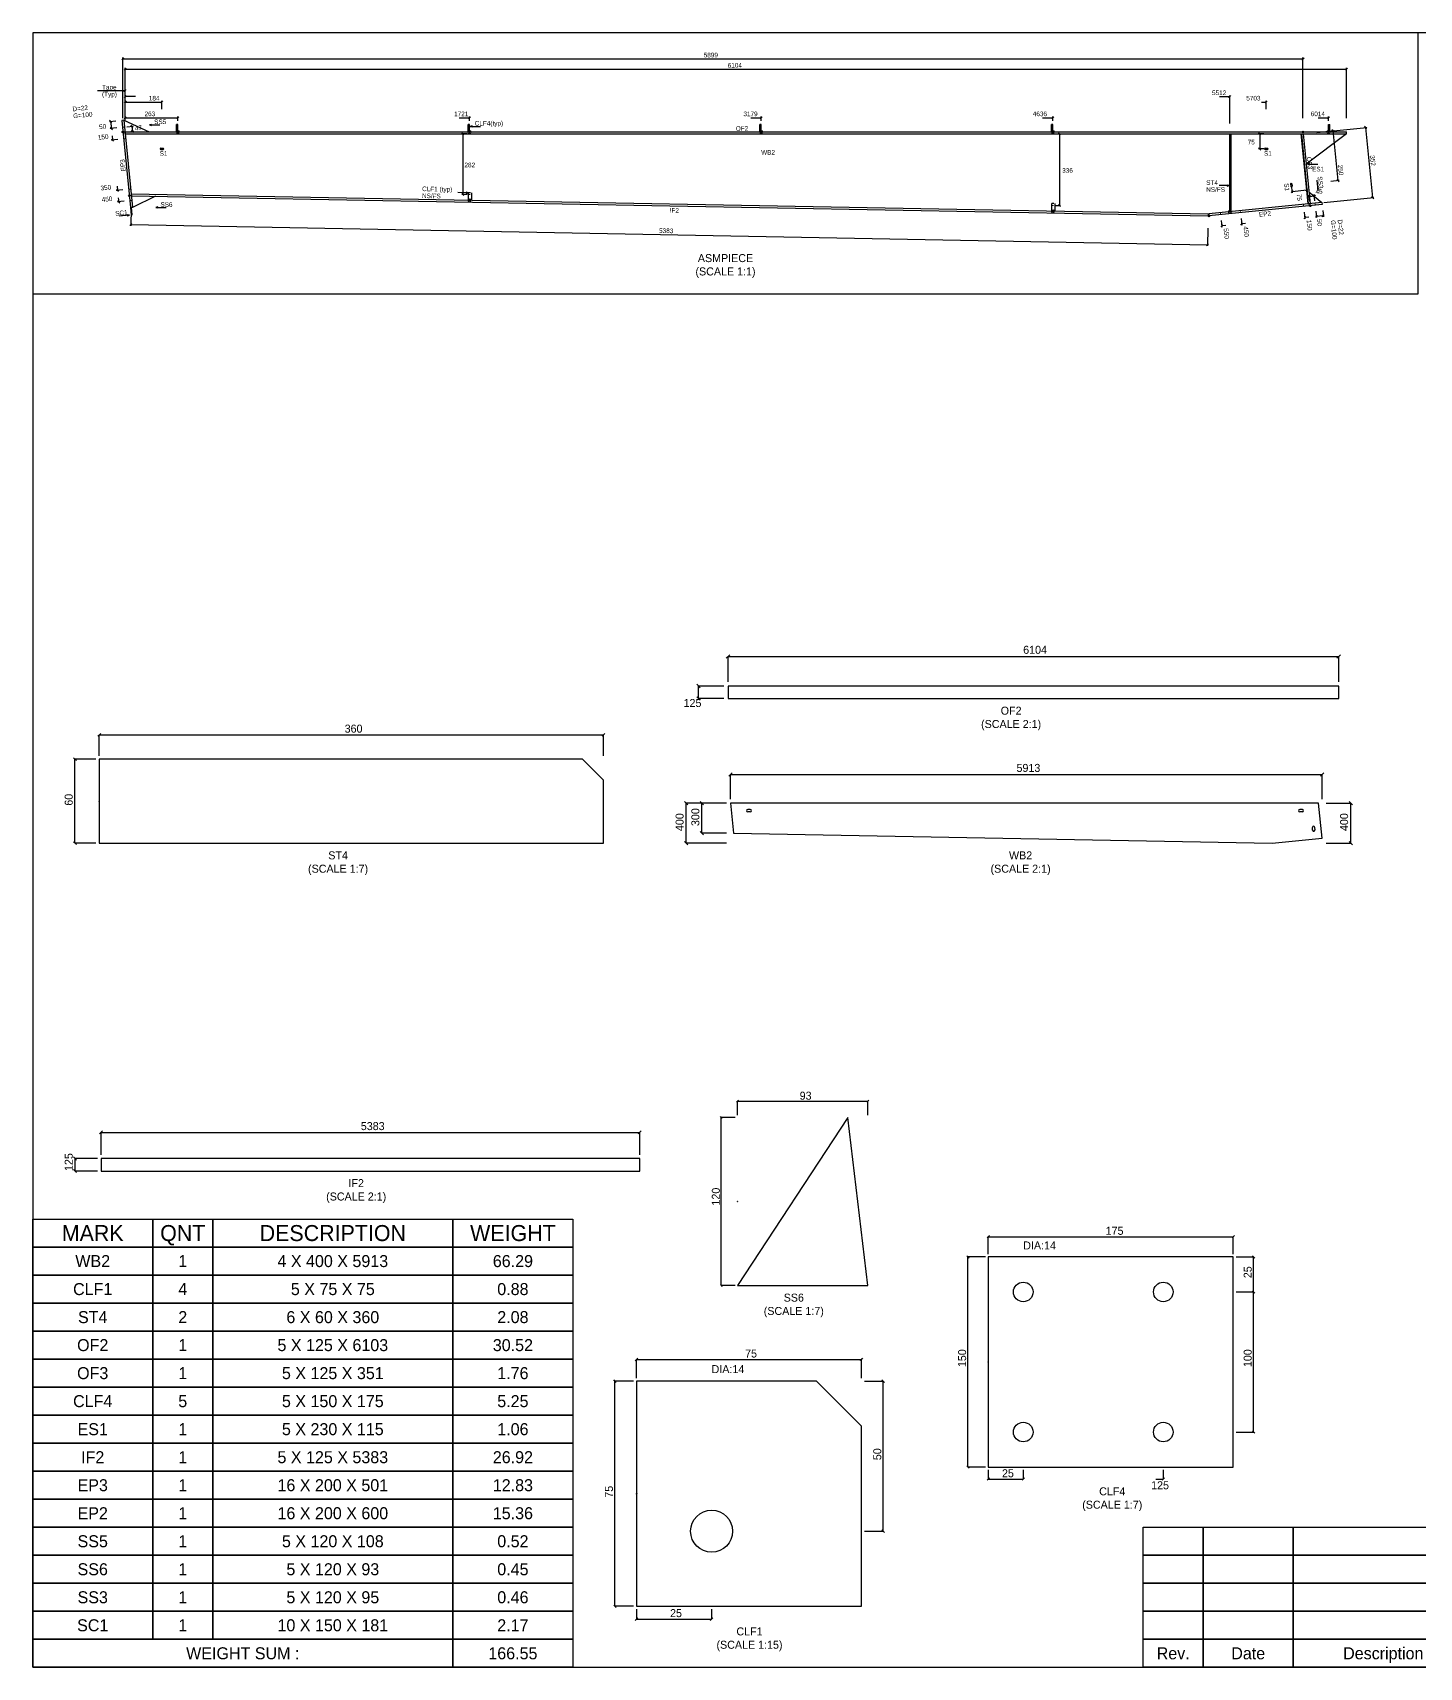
# Model space of a CAD drawing. Header units: metres. Extents: x 0 to 11550, y 0 to 8168.
# Drawn here: x 0 to 6930, y 0 to 8168 of the extents above; entities that cross this region are included whole.
import ezdxf
from ezdxf.enums import TextEntityAlignment as Align

# ---------------------------------------------------------------- set-up
doc = ezdxf.new("R2010")
doc.units = ezdxf.units.M
doc.linetypes.add('CONTIN', pattern=[0])
doc.linetypes.add('DASHED', pattern=[0])
for name, color, linetype in [('1', 7, 'CONTIN'), ('11', 7, 'CONTIN'), ('12', 2, 'CONTIN'), ('13', 2, 'CONTIN'), ('15', 6, 'CONTIN'), ('2', 7, 'CONTIN'), ('21', 7, 'CONTIN'), ('3', 1, 'CONTIN'), ('4', 1, 'CONTIN'), ('5', 7, 'CONTIN'), ('6', 4, 'CONTIN'), ('7', 3, 'DASHED'), ('9', 7, 'CONTIN')]:
    doc.layers.add(name, color=color, linetype=linetype)
doc.styles.add('SIMPLEX', font='txt')
picture_1 = doc.add_image_def('image1.png', size_in_pixel=(229, 276))

# ---------------------------------------------------------------- blocks, each defined once
blk = doc.blocks.new('PART_TABLE_BLOCK')
for points in [[(0, 2240), (600, 2240), (600, 2100), (0, 2100)], [(600, 2240), (900, 2240), (900, 2100), (600, 2100)], [(900, 2240), (2100, 2240), (2100, 2100), (900, 2100)], [(2100, 2240), (2700, 2240), (2700, 2100), (2100, 2100)], [(0, 2100), (600, 2100), (600, 1960), (0, 1960)], [(600, 2100), (900, 2100), (900, 1960), (600, 1960)], [(900, 2100), (2100, 2100), (2100, 1960), (900, 1960)], [(2100, 2100), (2700, 2100), (2700, 1960), (2100, 1960)], [(0, 1960), (600, 1960), (600, 1820), (0, 1820)], [(600, 1960), (900, 1960), (900, 1820), (600, 1820)], [(900, 1960), (2100, 1960), (2100, 1820), (900, 1820)], [(2100, 1960), (2700, 1960), (2700, 1820), (2100, 1820)], [(0, 1820), (600, 1820), (600, 1680), (0, 1680)], [(600, 1820), (900, 1820), (900, 1680), (600, 1680)], [(900, 1820), (2100, 1820), (2100, 1680), (900, 1680)], [(2100, 1820), (2700, 1820), (2700, 1680), (2100, 1680)], [(0, 1680), (600, 1680), (600, 1540), (0, 1540)], [(600, 1680), (900, 1680), (900, 1540), (600, 1540)], [(900, 1680), (2100, 1680), (2100, 1540), (900, 1540)], [(2100, 1680), (2700, 1680), (2700, 1540), (2100, 1540)], [(0, 1540), (600, 1540), (600, 1400), (0, 1400)], [(600, 1540), (900, 1540), (900, 1400), (600, 1400)], [(900, 1540), (2100, 1540), (2100, 1400), (900, 1400)], [(2100, 1540), (2700, 1540), (2700, 1400), (2100, 1400)], [(0, 1400), (600, 1400), (600, 1260), (0, 1260)], [(600, 1400), (900, 1400), (900, 1260), (600, 1260)], [(900, 1400), (2100, 1400), (2100, 1260), (900, 1260)], [(2100, 1400), (2700, 1400), (2700, 1260), (2100, 1260)], [(0, 1260), (600, 1260), (600, 1120), (0, 1120)], [(600, 1260), (900, 1260), (900, 1120), (600, 1120)], [(900, 1260), (2100, 1260), (2100, 1120), (900, 1120)], [(2100, 1260), (2700, 1260), (2700, 1120), (2100, 1120)], [(0, 1120), (600, 1120), (600, 980), (0, 980)], [(600, 1120), (900, 1120), (900, 980), (600, 980)], [(900, 1120), (2100, 1120), (2100, 980), (900, 980)], [(2100, 1120), (2700, 1120), (2700, 980), (2100, 980)], [(0, 980), (600, 980), (600, 840), (0, 840)], [(600, 980), (900, 980), (900, 840), (600, 840)], [(900, 980), (2100, 980), (2100, 840), (900, 840)], [(2100, 980), (2700, 980), (2700, 840), (2100, 840)], [(0, 840), (600, 840), (600, 700), (0, 700)], [(600, 840), (900, 840), (900, 700), (600, 700)], [(900, 840), (2100, 840), (2100, 700), (900, 700)], [(2100, 840), (2700, 840), (2700, 700), (2100, 700)], [(0, 700), (600, 700), (600, 560), (0, 560)], [(600, 700), (900, 700), (900, 560), (600, 560)], [(900, 700), (2100, 700), (2100, 560), (900, 560)], [(2100, 700), (2700, 700), (2700, 560), (2100, 560)], [(0, 560), (600, 560), (600, 420), (0, 420)], [(600, 560), (900, 560), (900, 420), (600, 420)], [(900, 560), (2100, 560), (2100, 420), (900, 420)], [(2100, 560), (2700, 560), (2700, 420), (2100, 420)], [(0, 420), (600, 420), (600, 280), (0, 280)], [(600, 420), (900, 420), (900, 280), (600, 280)], [(900, 420), (2100, 420), (2100, 280), (900, 280)], [(2100, 420), (2700, 420), (2700, 280), (2100, 280)], [(0, 280), (600, 280), (600, 140), (0, 140)], [(600, 280), (900, 280), (900, 140), (600, 140)], [(900, 280), (2100, 280), (2100, 140), (900, 140)], [(2100, 280), (2700, 280), (2700, 140), (2100, 140)], [(0, 140), (2100, 140), (2100, 0), (0, 0)], [(2100, 140), (2700, 140), (2700, 0), (2100, 0)]]:
    blk.add_lwpolyline(points, close=True)
for s, height, p in [('MARK', 80, (300, 2170)), ('QNT', 80, (750, 2170)), ('DESCRIPTION', 80, (1500, 2170)), ('WEIGHT', 80, (2400, 2170)), ('WB2', 60, (300, 2030)), ('1', 60, (750, 2030)), ('4 X 400 X 5913', 60, (1500, 2030)), ('66.29', 60, (2400, 2030)), ('CLF1', 60, (300, 1890)), ('4', 60, (750, 1890)), ('5 X 75 X 75', 60, (1500, 1890)), ('0.88', 60, (2400, 1890)), ('ST4', 60, (300, 1750)), ('2', 60, (750, 1750)), ('6 X 60 X 360', 60, (1500, 1750)), ('2.08', 60, (2400, 1750)), ('OF2', 60, (300, 1610)), ('1', 60, (750, 1610)), ('5 X 125 X 6103', 60, (1500, 1610)), ('30.52', 60, (2400, 1610)), ('OF3', 60, (300, 1470)), ('1', 60, (750, 1470)), ('5 X 125 X 351', 60, (1500, 1470)), ('1.76', 60, (2400, 1470)), ('CLF4', 60, (300, 1330)), ('5', 60, (750, 1330)), ('5 X 150 X 175', 60, (1500, 1330)), ('5.25', 60, (2400, 1330)), ('ES1', 60, (300, 1190)), ('1', 60, (750, 1190)), ('5 X 230 X 115', 60, (1500, 1190)), ('1.06', 60, (2400, 1190)), ('IF2', 60, (300, 1050)), ('1', 60, (750, 1050)), ('5 X 125 X 5383', 60, (1500, 1050)), ('26.92', 60, (2400, 1050)), ('EP3', 60, (300, 910)), ('1', 60, (750, 910)), ('16 X 200 X 501', 60, (1500, 910)), ('12.83', 60, (2400, 910)), ('EP2', 60, (300, 770)), ('1', 60, (750, 770)), ('16 X 200 X 600', 60, (1500, 770)), ('15.36', 60, (2400, 770)), ('SS5', 60, (300, 630)), ('1', 60, (750, 630)), ('5 X 120 X 108', 60, (1500, 630)), ('0.52', 60, (2400, 630)), ('SS6', 60, (300, 490)), ('1', 60, (750, 490)), ('5 X 120 X 93', 60, (1500, 490)), ('0.45', 60, (2400, 490)), ('SS3', 60, (300, 350)), ('1', 60, (750, 350)), ('5 X 120 X 95', 60, (1500, 350)), ('0.46', 60, (2400, 350)), ('SC1', 60, (300, 210)), ('1', 60, (750, 210)), ('10 X 150 X 181', 60, (1500, 210)), ('2.17', 60, (2400, 210)), ('WEIGHT SUM :', 60, (1050, 70)), ('166.55', 60, (2400, 70))]:
    blk.add_text(s, height=height).set_placement(p, align=Align.MIDDLE_CENTER)
blk = doc.blocks.new('Title_Block')
for points in [[(-6000, 700), (-5700, 700), (-5700, 560), (-6000, 560)], [(-5700, 700), (-5250, 700), (-5250, 560), (-5700, 560)], [(-5250, 700), (-4350, 700), (-4350, 560), (-5250, 560)], [(-4350, 700), (-4050, 700), (-4050, 560), (-4350, 560)], [(-4050, 700), (-3750, 700), (-3750, 560), (-4050, 560)], [(-3750, 700), (-3000, 700), (-3000, 0), (-3750, 0)], [(-3000, 700), (0, 700), (0, 560), (-3000, 560)], [(-6000, 560), (-5700, 560), (-5700, 420), (-6000, 420)], [(-5700, 560), (-5250, 560), (-5250, 420), (-5700, 420)], [(-5250, 560), (-4350, 560), (-4350, 420), (-5250, 420)], [(-4350, 560), (-4050, 560), (-4050, 420), (-4350, 420)], [(-4050, 560), (-3750, 560), (-3750, 420), (-4050, 420)], [(-3000, 560), (0, 560), (0, 420), (-3000, 420)], [(-6000, 420), (-5700, 420), (-5700, 280), (-6000, 280)], [(-5700, 420), (-5250, 420), (-5250, 280), (-5700, 280)], [(-5250, 420), (-4350, 420), (-4350, 280), (-5250, 280)], [(-4350, 420), (-4050, 420), (-4050, 280), (-4350, 280)], [(-4050, 420), (-3750, 420), (-3750, 280), (-4050, 280)], [(-3000, 420), (-1200, 420), (-1200, 280), (-3000, 280)], [(-1200, 420), (0, 420), (0, 280), (-1200, 280)], [(-6000, 280), (-5700, 280), (-5700, 140), (-6000, 140)], [(-5700, 280), (-5250, 280), (-5250, 140), (-5700, 140)], [(-5250, 280), (-4350, 280), (-4350, 140), (-5250, 140)], [(-4350, 280), (-4050, 280), (-4050, 140), (-4350, 140)], [(-4050, 280), (-3750, 280), (-3750, 140), (-4050, 140)], [(-3000, 280), (-2000, 280), (-2000, 140), (-3000, 140)], [(-2000, 280), (-1000, 280), (-1000, 140), (-2000, 140)], [(-1000, 280), (0, 280), (0, 140), (-1000, 140)], [(-6000, 140), (-5700, 140), (-5700, 0), (-6000, 0)], [(-5700, 140), (-5250, 140), (-5250, 0), (-5700, 0)], [(-5250, 140), (-4350, 140), (-4350, 0), (-5250, 0)], [(-4350, 140), (-4050, 140), (-4050, 0), (-4350, 0)], [(-4050, 140), (-3750, 140), (-3750, 0), (-4050, 0)], [(-3000, 140), (-2000, 140), (-2000, 0), (-3000, 0)], [(-2000, 140), (-1000, 140), (-1000, 0), (-2000, 0)], [(-1000, 140), (0, 140), (0, 0), (-1000, 0)]]:
    blk.add_lwpolyline(points, close=True)
for s, p in [(' Project : CHECKED BY', (-2996, 630)), (' NAME    : RF4-3', (-2996, 490)), (' Job     : C163-127', (-2996, 350)), (' Bldg.No.: Assembly', (-1196, 350)), (' Qnt: 1', (-2996, 210)), (' Mark: RF4-3', (-1996, 210)), (' Length: 6104', (-996, 210)), (' WEIGHT: 166.55', (-2996, 70)), (' Part: NEW', (-1996, 70)), (' Fin: Red Oxide', (-996, 70))]:
    blk.add_text(s, height=60).set_placement(p, align=Align.MIDDLE_LEFT)
for s, p in [('Rev.', (-5850, 70)), ('Date', (-5475, 70)), ('Description', (-4800, 70)), ('Drw.', (-4200, 70)), ('Chk.', (-3900, 70))]:
    blk.add_text(s, height=60).set_placement(p, align=Align.MIDDLE_CENTER)
image = blk.add_image(picture_1, insert=(-3674.2, 105), size_in_units=(598.4, 490))
blk = doc.blocks.new('SLOTTD')
at = {"layer": '6'}
for p, q in [((-25.4, 12.7), (25.4, 12.7)), ((-25.4, -12.7), (25.4, -12.7))]:
    blk.add_line(p, q, dxfattribs=at)
for centre, start, end in [((-25.4, 0), 90, 270), ((25.4, 0), 270, 90)]:
    blk.add_arc(centre, 12.7, start, end, dxfattribs=at)
blk = doc.blocks.new('ARROW')
at = {"layer": '2'}
blk.add_line((-0.635, -0.635), (0.635, 0.635), dxfattribs=at)
blk = doc.blocks.new('FLGHOL')
at = {"layer": '6'}
blk.add_solid([(-6.35, 0), (6.35, 0), (-6.35, 25.4), (6.35, 25.4)], dxfattribs=at)
blk = doc.blocks.new('GRTCLPB')
at = {"layer": '13'}
for p, q in [((-12.7, 0), (-12.7, 152.4)), ((-12.7, 152.4), (12.7, 152.4)), ((-12.7, 0), (12.7, 0)), ((12.7, 0), (12.7, 152.4))]:
    blk.add_line(p, q, dxfattribs=at)
at = {"layer": '6'}
for points in [[(-12.7, 119.38), (12.7, 119.38), (-12.7, 134.62), (12.7, 134.62)], [(-12.7, 68.58), (12.7, 68.58), (-12.7, 83.82), (12.7, 83.82)]]:
    blk.add_solid(points, dxfattribs=at)
blk = doc.blocks.new('ARROWP')
for p, q in [((0, 0), (-1.27, 0.318)), ((-1.27, 0.318), (-1.27, -0.318)), ((-1.27, -0.318), (0, 0))]:
    blk.add_line(p, q)
blk = doc.blocks.new('BRCCLP')
at = {"layer": '1'}
blk.add_solid([(-12.7, 68.58), (12.7, 68.58), (-12.7, 83.82), (12.7, 83.82)], dxfattribs=at)
at = {"layer": '2'}
for p in [(-12.7, 101.6), (12.7, 0)]:
    blk.add_line(p, (12.7, 101.6), dxfattribs=at)
blk = doc.blocks.new('CIRCLE')
at = {"layer": '1'}
blk.add_circle((0, 0), 10.2, dxfattribs=at)
blk = doc.blocks.new('FLAT_ASMPIECE')
at = {"layer": '1'}
for p, q in [((462.131, 800.389), (462.131, 809.679)), ((462.131, 809.679), (6565.921, 809.679)), ((462.131, 800.389), (492.13, 500.403)), ((462.131, 800.389), (6565.921, 800.389)), ((6375.351, 449.944), (6340.301, 800.389)), ((6340.401, 799.469), (6349.631, 800.389)), ((6340.401, 799.469), (6375.351, 449.944)), ((6349.631, 800.389), (6384.591, 450.868)), ((6565.921, 800.389), (6364.801, 648.747)), ((6565.921, 800.389), (6565.921, 809.679)), ((492.725, 500.393), (493.06, 491.099)), ((492.725, 500.393), (5874.841, 399.893)), ((493.06, 491.099), (5874.671, 390.61)), ((2192.437, 505.97), (2192.437, 468.654)), ((488.651, 431.493), (492.347, 394.535)), ((496.967, 394.996), (493.271, 431.955)), ((5107.641, 451.535), (5107.641, 414.219)), ((6375.351, 449.944), (6384.591, 450.868)), ((492.347, 394.535), (496.967, 394.996)), ((5874.841, 399.893), (5874.671, 390.61))]:
    blk.add_line(p, q, dxfattribs=at)
at = {"layer": '12'}
for p, q in [((455.343, 868.279), (445.077, 867.249)), ((445.077, 867.249), (488.651, 431.493)), ((455.343, 868.279), (498.918, 432.519)), ((498.918, 432.519), (488.651, 431.493)), ((6443.211, 456.73), (5877.831, 400.192)), ((6444.231, 446.463), (5878.851, 389.926)), ((6443.211, 456.73), (6444.231, 446.463)), ((5877.831, 400.192), (5878.851, 389.926))]:
    blk.add_line(p, q, dxfattribs=at)
at = {"layer": '15'}
for centre in [(725.551, 809.676), (2183.151, 809.676), (3640.751, 809.676), (5098.351, 809.676), (6475.975, 809.676), (2183.151, 468.827), (5098.35, 414.393), (5982.649, 410.984)]:
    blk.add_circle(centre, 6.933, dxfattribs=at)
at = {"layer": '2'}
for p, q in [((450.833, 878.769), (450.833, 1181.109)), ((450.833, 1174.919), (6348.711, 1174.919)), ((6348.711, 878.769), (6348.711, 1181.109)), ((462.131, 878.769), (462.131, 1129.519)), ((462.131, 1123.329), (6565.921, 1123.329)), ((6565.921, 878.769), (6565.921, 1129.519)), ((462.131, 869.479), (462.131, 992.299)), ((513.718, 986.109), (462.131, 986.109)), ((5931.061, 986.109), (5982.651, 986.109)), ((5982.651, 851.979), (5982.651, 992.299)), ((462.131, 924.199), (462.131, 965.469)), ((462.131, 959.279), (646.051, 959.279)), ((646.051, 924.199), (646.051, 965.469)), ((6140.541, 959.279), (6165.301, 959.279)), ((6165.301, 924.199), (6165.301, 965.469)), ((416.331, 864.369), (383.478, 861.089)), ((419.78, 829.879), (386.928, 826.599)), ((389.639, 861.709), (393.088, 827.209)), ((462.131, 865.389), (462.131, 887.059)), ((462.131, 880.869), (725.551, 880.869)), ((471.112, 835.009), (501.911, 838.089)), ((495.751, 837.479), (499.089, 813.369)), ((725.551, 865.389), (725.551, 887.059)), ((2131.563, 880.869), (2183.151, 880.869)), ((2183.151, 865.389), (2183.151, 887.059)), ((3589.163, 880.869), (3640.751, 880.869)), ((3640.751, 865.389), (3640.751, 887.059)), ((5046.761, 880.869), (5098.351, 880.869)), ((5098.351, 865.389), (5098.351, 887.059)), ((6418.381, 807.269), (6667.891, 832.219)), ((6424.391, 880.869), (6475.971, 880.869)), ((6475.971, 865.389), (6475.971, 887.059)), ((6661.731, 831.599), (6696.681, 482.077)), ((425.53, 772.388), (392.677, 769.103)), ((396.784, 790.251), (398.837, 769.719)), ((474.45, 810.909), (505.249, 813.989)), ((2170.77, 800.389), (2143.945, 800.389)), ((2150.135, 800.389), (2150.135, 496.684)), ((5110.731, 800.389), (5137.561, 800.389)), ((5131.371, 800.389), (5131.371, 442.249)), ((6152.921, 800.389), (6126.101, 800.389)), ((6132.291, 800.389), (6132.291, 725.391)), ((6463.501, 812.709), (6504.561, 816.819)), ((6498.401, 816.199), (6523.281, 567.442)), ((6152.921, 725.391), (6126.101, 725.391)), ((450.707, 520.605), (417.856, 517.32)), ((421.962, 538.469), (424.016, 517.936)), ((2170.77, 496.684), (2143.945, 496.684)), ((6291.781, 531.849), (6294.451, 505.157)), ((6368.461, 518.78), (6293.831, 511.317)), ((6366.411, 539.312), (6369.081, 512.619)), ((6383.361, 463.187), (6380.281, 493.986)), ((6380.891, 487.826), (6405.021, 490.239)), ((6407.481, 465.6), (6404.401, 496.399)), ((6488.371, 563.951), (6529.441, 568.058)), ((456.457, 463.114), (423.604, 459.828)), ((427.71, 480.978), (429.764, 460.445)), ((5110.731, 442.249), (5137.561, 442.249)), ((6355.121, 408.519), (6358.411, 375.667)), ((6412.611, 414.269), (6415.901, 381.416)), ((6447.111, 417.718), (6450.391, 384.866)), ((6453.331, 457.743), (6702.841, 482.693)), ((490.363, 346.68), (5871.971, 246.191)), ((5873.521, 328.715), (5871.861, 240)), ((5940.311, 367.038), (5943.591, 334.186)), ((5963.511, 342.399), (5942.981, 340.346)), ((6038.981, 376.905), (6042.271, 344.053)), ((6062.181, 352.266), (6041.651, 350.212)), ((6378.321, 383.88), (6357.791, 381.827)), ((6449.781, 391.026), (6415.281, 387.577))]:
    blk.add_line(p, q, dxfattribs=at)
at = {"layer": '3'}
for p, q in [((462.131, 871.579), (462.131, 1077.929)), ((462.131, 1016.029), (323.464, 1016.029)), ((584.194, 845.159), (635.782, 845.159)), ((2186.246, 837.529), (2237.834, 837.529)), ((6370.991, 648.747), (6422.581, 648.747)), ((2177.135, 505.959), (2125.557, 506.922)), ((5980.581, 541.33), (5928.991, 541.327)), ((6424.421, 517.033), (6419.291, 568.364)), ((491.904, 429.205), (490.248, 340.491)), ((615.102, 432.481), (666.681, 431.518)), ((483.107, 393.611), (431.776, 388.478))]:
    blk.add_line(p, q, dxfattribs=at)
at = {"layer": '9'}
for p, q in [((455.343, 868.279), (582.131, 809.679)), ((5982.651, 410.984), (5982.661, 800.389)), ((5982.661, 800.389), (5988.851, 800.389)), ((5988.851, 800.389), (5988.841, 410.984)), ((6378.641, 510.38), (6443.211, 456.73)), ((613.039, 488.86), (498.918, 432.519))]:
    blk.add_line(p, q, dxfattribs=at)
at = {"layer": '1', "yscale": 0.244, "zscale": 0.244}
for p, xscale in [((722.456, 809.679), -0.244), ((2180.056, 809.679), -0.244), ((3637.655, 809.679), -0.244), ((5095.261, 809.679), -0.244), ((6479.071, 809.679), 0.244)]:
    blk.add_blockref('GRTCLPB', p, dxfattribs=dict(at, xscale=xscale))
at = {"layer": '15', "xscale": 0.406, "yscale": 0.406, "zscale": 0.406}
for p in [(450.833, 809.679), (6348.711, 809.679), (482.671, 491.293), (6385.611, 440.602), (5878.851, 389.926)]:
    blk.add_blockref('CIRCLE', p, dxfattribs=at)
at = {"layer": '2', "xscale": 8.124, "yscale": 8.124, "zscale": 8.124}
for p, rotation in [((450.833, 1174.919), 180), ((462.131, 1123.329), 180), ((462.131, 986.109), 180), ((462.131, 959.279), 180), ((389.639, 861.709), 95.711), ((393.088, 827.209), -84.289), ((462.131, 880.869), 180), ((495.751, 837.479), 95.711), ((499.089, 813.369), -84.289), ((6498.401, 816.199), 95.711), ((6661.731, 831.599), 95.711), ((398.837, 769.719), -84.289), ((2150.135, 800.389), 90), ((5131.371, 800.389), 90), ((6132.291, 800.389), 90), ((6132.291, 725.391), -90), ((6523.281, 567.442), -84.289), ((424.016, 517.936), -84.289), ((2150.135, 496.684), -90), ((6293.831, 511.317), -174.289), ((6368.461, 518.78), 5.7109999999999985), ((6380.891, 487.826), 5.7110000000000225), ((6405.021, 490.239), -174.28900000000002), ((429.764, 460.445), -84.289), ((5131.371, 442.249), -90), ((6696.681, 482.077), -84.289), ((5942.981, 340.346), -174.289), ((6041.651, 350.212), -174.289), ((6357.791, 381.827), -174.289), ((6415.281, 387.577), -174.289), ((6449.781, 391.026), 5.7109999999999985), ((5871.971, 246.191), -1.07)]:
    blk.add_blockref('ARROW', p, dxfattribs=dict(at, rotation=rotation))
for p in [(6348.711, 1174.919), (6565.921, 1123.329), (5982.651, 986.109), (646.051, 959.279), (6165.301, 959.279), (725.551, 880.869), (2183.151, 880.869), (3640.751, 880.869), (5098.351, 880.869), (6475.971, 880.869)]:
    blk.add_blockref('ARROW', p, dxfattribs=at)
at = {"layer": '3', "xscale": 8.124, "yscale": 8.124, "zscale": 8.124}
blk.add_blockref('ARROW', (462.131, 1016.029), dxfattribs=at)
for name, p, rotation in [('ARROWP', (584.194, 845.159), 180), ('ARROWP', (2186.246, 837.529), 180), ('ARROWP', (6370.991, 648.747), 180), ('ARROWP', (2177.135, 505.959), -1.07), ('ARROWP', (5980.581, 541.33), 0.004), ('ARROWP', (6424.421, 517.033), -84.289), ('ARROWP', (615.102, 432.481), 178.93), ('ARROWP', (483.107, 393.611), 5.7109999999999985), ('ARROW', (490.363, 346.68), 178.93)]:
    blk.add_blockref(name, p, dxfattribs=dict(at, rotation=rotation))
at = {"layer": '6'}
for name, p, xscale, yscale, zscale, rotation in [('FLGHOL', (448.526, 832.749), 0.366, 0.406, 0.406, -84.289), ('FLGHOL', (454.275, 775.262), 0.366, 0.406, 0.406, -84.289), ('FLGHOL', (479.453, 523.479), 0.366, 0.406, 0.406, -84.289), ('SLOTTD', (6290.551, 544.168), 0.244, 0.244, 0.244, -84.289), ('FLGHOL', (485.202, 465.988), 0.366, 0.406, 0.406, -84.289), ('FLGHOL', (6035.081, 415.916), 0.366, 0.406, 0.406, -174.289), ('FLGHOL', (6351.221, 447.531), 0.366, 0.406, 0.406, -174.289), ('FLGHOL', (6408.711, 453.28), 0.366, 0.406, 0.406, -174.289), ('FLGHOL', (5936.411, 406.049), 0.366, 0.406, 0.406, -174.289)]:
    blk.add_blockref(name, p, dxfattribs=dict(at, xscale=xscale, yscale=yscale, zscale=zscale, rotation=rotation))
at = {"layer": '6', "xscale": 0.244, "yscale": 0.244, "zscale": 0.244}
for p in [(646.051, 725.391), (6165.301, 725.391)]:
    blk.add_blockref('SLOTTD', p, dxfattribs=at)
at = {"layer": '7', "xscale": -0.366, "yscale": 0.366, "zscale": 0.366}
for p in [(2183.151, 468.827), (5098.351, 414.393)]:
    blk.add_blockref('BRCCLP', p, dxfattribs=at)
at = {"insert": (3462.51, 140), "char_height": 40, "attachment_point": 5}
blk.add_mtext('ASMPIECE\\P(SCALE 1:1)', dxfattribs=at)
at = {"layer": '11', "style": 'SIMPLEX'}
for s, p in [('5899', (3353.547, 1182.619)), ('6104', (3473.583, 1131.029)), ('184', (580.569, 966.979)), ('5512', (5894.051, 993.809)), ('5703', (6065.151, 966.979)), ('263', (559.174, 888.569)), ('1721', (2106.114, 888.569)), ('3179', (3552.157, 888.569)), ('4636', (4998.201, 888.569)), ('6014', (6387.381, 888.569)), ('75', (6072.171, 747.483)), ('282', (2157.839, 633.129)), ('336', (5145.261, 605.912))]:
    blk.add_text(s, height=23.111, dxfattribs=at).set_placement(p)
for s, rotation, p in [('50', 5.711, (333.078, 823.149)), ('47', 5.711, (511.805, 816.559)), ('150', 5.711, (326.754, 770.252)), ('352', -84.289, (6683.421, 692.1)), ('250', -84.289, (6523.281, 644.863)), ('350', 5.711, (340.434, 517.32)), ('75', -84.289, (6317.201, 499.69)), ('45', 5.711, (6411.921, 498.671)), ('450', 5.711, (346.183, 459.828)), ('5383', -1.07, (3130.522, 305.086)), ('550', -84.289, (5952.021, 327.286)), ('450', -84.289, (6050.701, 337.154)), ('150', -84.289, (6366.841, 368.768)), ('50', -84.289, (6418.581, 373.943))]:
    blk.add_text(s, height=23.111, rotation=rotation, dxfattribs=at).set_placement(p)
at = {"layer": '21', "style": 'SIMPLEX'}
for s, rotation, p in [('D=22', 5.711, (200, 912.419)), ('G=100', 5.711, (203.45, 877.929)), ('G=100', -84.289, (6486.941, 367.783)), ('D=22', -84.289, (6521.441, 371.233))]:
    blk.add_text(s, height=23.111, rotation=rotation, dxfattribs=at).set_placement(p)
at = {"layer": '3', "style": 'SIMPLEX'}
for s, p in [('Tape', (346.575, 1021.799)), ('(Typ)', (346.575, 987.139)), ('SS5', (607.305, 849.019)), ('CLF4(typ)', (2209.357, 841.389)), ('OF2', (3514.028, 815.459)), ('S1', (634.496, 690.724)), ('WB2', (3640.751, 696.391)), ('S1', (6153.751, 690.724)), ('ES1', (6394.101, 612.599))]:
    blk.add_text(s, height=23.111, dxfattribs=at).set_placement(p)
for s, rotation, p in [('EP3', 95.71, (464.564, 614.3)), ('OF3', -84.289, (6367.051, 684.317)), ('SS3', -84.289, (6421.361, 586.406)), ('CLF1 (typ)', -1.07, (1946.136, 514.125)), ('NS/FS', -1.07, (1945.489, 479.464)), ('ST4', 0.004, (5865.021, 545.174)), ('NS/FS', 0.004, (5865.021, 510.507)), ('S1', -84.289, (6254.911, 552.217)), ('SC1', 5.711, (413.735, 390.545)), ('SS6', -1.07, (638.281, 435.9)), ('IF2', -1.07, (3183.218, 406.194)), ('EP2', 5.71, (6129.921, 385.999))]:
    blk.add_text(s, height=23.111, rotation=rotation, dxfattribs=at).set_placement(p)
blk = doc.blocks.new('CLF1')
at = {"layer": '3', "linetype": 'CONTINUOUS'}
for p, q in [((317.99996, 1430.00004), (317.99996, 305.00004)), ((1217.99996, 1430.00004), (317.99996, 1430.00004)), ((1442.99996, 1205.00004), (1217.99996, 1430.00004)), ((1442.99996, 305.00004), (1442.99996, 1205.00004)), ((317.99996, 305.00004), (1442.99996, 305.00004))]:
    blk.add_line(p, q, dxfattribs=at)
at = {"layer": '4', "linetype": 'CONTINUOUS'}
blk.add_circle((692.99996, 680.00004), 105, dxfattribs=at)
at = {"layer": '5', "linetype": 'CONTINUOUS'}
for p, q in [((316.49996, 867.50004), (319.49996, 867.50004)), ((317.99996, 866.00007), (317.99996, 869.00001))]:
    blk.add_line(p, q, dxfattribs=at)
blk.add_circle((317.99996, 867.50004), 1.5, dxfattribs=at)
at = {"layer": '6', "linetype": 'CONTINUOUS'}
for p, q in [((317.99996, 1445.00004), (317.99996, 1538.75004)), ((317.99996, 1538.00004), (1442.99996, 1538.00004)), ((1442.99996, 1445.00004), (1442.99996, 1538.75004)), ((303.00005, 1430.00004), (209.250035, 1430.000055)), ((209.99996, 305.00004), (210.000035, 1430.000055)), ((1457.99996, 1430.00004), (1551.74996, 1430.000025)), ((1550.999915, 680.00004), (1550.999915, 1430.000025)), ((1457.99996, 680.00004), (1551.74996, 680.00004)), ((302.99996, 305.00004), (209.24996, 305.00004)), ((317.99996, 290.00004), (317.99996, 240)), ((692.99996, 290.00004), (692.99996, 240)), ((317.99996, 240.750045), (692.99996, 240.750045))]:
    blk.add_line(p, q, dxfattribs=at)
at = {"layer": '6', "xscale": 10.000005, "yscale": 10.000005, "zscale": 0.666667}
for p, rotation in [((317.99996, 1538.00004), 180), ((210.000035, 1430.000055), 90), ((1550.999915, 1430.000025), 90), ((1550.999915, 680.00004), -90.00000000000001), ((209.99996, 305.00004), -90.00000000000001), ((317.99996, 240.750045), 180)]:
    blk.add_blockref('ARROW', p, dxfattribs=dict(at, rotation=rotation))
for p in [(1442.99996, 1538.00004), (692.99996, 240.750045)]:
    blk.add_blockref('ARROW', p, dxfattribs=at)
at = {"insert": (882.496977, 140), "char_height": 40, "attachment_point": 5}
blk.add_mtext('CLF1\\P(SCALE 1:15)', dxfattribs=at)
at = {"layer": '5'}
blk.add_text('ZERO', height=0.225, dxfattribs=at).set_placement((317.99996, 667.50004))
at = {"layer": '6'}
for s, p in [('75', (860.49998, 1548.000045)), ('DIA:14', (692.99996, 1470.000045)), ('25', (485.499965, 250.750005))]:
    blk.add_text(s, height=40, dxfattribs=at).set_placement(p)
for s, p in [('50', (1540.999955, 1035.00003)), ('75', (200, 847.50006))]:
    blk.add_text(s, height=40, rotation=90, dxfattribs=at).set_placement(p)
blk = doc.blocks.new('CLF4')
at = {"layer": '3', "linetype": 'CONTINUOUS'}
for p, q in [((310.483296, 1350.66669), (310.483296, 300.66669)), ((1535.483296, 1350.66669), (310.483296, 1350.66669)), ((1535.483296, 300.66669), (1535.483296, 1350.66669)), ((310.483296, 300.66669), (1535.483296, 300.66669))]:
    blk.add_line(p, q, dxfattribs=at)
at = {"layer": '4', "linetype": 'CONTINUOUS'}
for centre in [(485.483296, 1175.66669), (1185.483296, 1175.66669), (485.483296, 475.66669), (1185.483296, 475.66669)]:
    blk.add_circle(centre, 49, dxfattribs=at)
at = {"layer": '5', "linetype": 'CONTINUOUS'}
for p, q in [((309.783296, 825.66669), (311.183296, 825.66669)), ((310.483296, 824.966704), (310.483296, 826.366676))]:
    blk.add_line(p, q, dxfattribs=at)
blk.add_circle((310.483296, 825.66669), 0.7, dxfattribs=at)
at = {"layer": '6', "linetype": 'CONTINUOUS'}
for p, q in [((310.483296, 1364.66669), (310.483296, 1452.166697)), ((310.483296, 1451.816697), (1535.483296, 1451.816697)), ((1535.483296, 1364.66669), (1535.483296, 1452.166697)), ((296.483373, 1350.66669), (208.983366, 1350.666697)), ((209.333289, 300.66669), (209.333373, 1350.666697)), ((1549.483296, 1350.66669), (1636.983296, 1350.666683)), ((1636.633296, 1175.66669), (1636.633296, 1350.666683)), ((1549.483296, 1175.66669), (1636.983296, 1175.66669)), ((1549.483296, 1175.66669), (1636.983296, 1175.66669)), ((1636.633296, 475.66669), (1636.633296, 1175.66669)), ((1549.483296, 475.66669), (1636.983296, 475.66669)), ((296.483296, 300.66669), (208.983289, 300.66669)), ((310.483296, 286.66669), (310.483296, 240)), ((485.483296, 286.66669), (485.483296, 240)), ((1185.483296, 286.66669), (1185.483296, 240)), ((310.483296, 240.35), (485.483296, 240.35)), ((1148.149916, 240.35), (1185.483296, 240.35))]:
    blk.add_line(p, q, dxfattribs=at)
at = {"layer": '6', "xscale": 9.333331000000001, "yscale": 9.333331000000001, "zscale": 1.333333}
for p, rotation in [((310.483296, 1451.816697), 180), ((209.333373, 1350.666697), 90), ((1636.633296, 1350.666683), 90), ((1636.633296, 1175.66669), -90.00000000000001), ((1636.633296, 1175.66669), 90), ((1636.633296, 475.66669), -90.00000000000001), ((209.333289, 300.66669), -90.00000000000001), ((310.483296, 240.35), 180)]:
    blk.add_blockref('ARROW', p, dxfattribs=dict(at, rotation=rotation))
for p in [(1535.483296, 1451.816697), (485.483296, 240.35), (1185.483296, 240.35)]:
    blk.add_blockref('ARROW', p, dxfattribs=at)
at = {"insert": (930.452093, 140), "char_height": 40, "attachment_point": 5}
blk.add_mtext('CLF4\\P(SCALE 1:7)', dxfattribs=at)
at = {"layer": '5'}
blk.add_text('ZERO', height=0.105, dxfattribs=at).set_placement((310.483296, 625.66669))
at = {"layer": '6'}
for s, p in [('175', (897.316648, 1461.150028)), ('DIA:14', (485.483296, 1388.000021)), ('25', (379.316634, 249.68331)), ('125', (1124.816676, 189.68331))]:
    blk.add_text(s, height=40, dxfattribs=at).set_placement(p)
for s, p in [('25', (1627.299986, 1244.500028)), ('150', (200, 800.000042)), ('100', (1627.299986, 799.999986))]:
    blk.add_text(s, height=40, rotation=90, dxfattribs=at).set_placement(p)
blk = doc.blocks.new('ST4')
at = {"layer": '3', "linetype": 'CONTINUOUS'}
for p, q in [((332.649993, 660), (332.649993, 240)), ((2747.649993, 660), (332.649993, 660)), ((2852.649993, 555), (2747.649993, 660)), ((2852.649993, 240), (2852.649993, 555)), ((332.649993, 240), (2852.649993, 240))]:
    blk.add_line(p, q, dxfattribs=at)
at = {"layer": '5', "linetype": 'CONTINUOUS'}
for p, q in [((331.949993, 450), (333.349993, 450)), ((332.649993, 449.3), (332.649993, 450.7))]:
    blk.add_line(p, q, dxfattribs=at)
blk.add_circle((332.649993, 450), 0.7, dxfattribs=at)
at = {"layer": '6', "linetype": 'CONTINUOUS'}
for p, q in [((332.649993, 676.8), (332.649993, 781.8)), ((332.649993, 781.45), (2852.649993, 781.45)), ((2852.649993, 676.8), (2852.649993, 781.8)), ((315.850021, 660), (210.850021, 660.000007)), ((211.199993, 240), (211.200014, 660.000007)), ((315.849993, 240), (210.849993, 240))]:
    blk.add_line(p, q, dxfattribs=at)
at = {"layer": '6', "xscale": 11.200000000000001, "yscale": 11.200000000000001, "zscale": 1.6}
for p, rotation in [((332.649993, 781.45), 180), ((211.200014, 660.000007), 90), ((211.199993, 240), -90.00000000000001)]:
    blk.add_blockref('ARROW', p, dxfattribs=dict(at, rotation=rotation))
blk.add_blockref('ARROW', (2852.649993, 781.45), dxfattribs=at)
at = {"insert": (1526.324996, 140), "char_height": 40, "attachment_point": 5}
blk.add_mtext('ST4\\P(SCALE 1:7)', dxfattribs=at)
at = {"layer": '5'}
blk.add_text('ZERO', height=0.105, dxfattribs=at).set_placement((332.649993, 250))
at = {"layer": '6'}
blk.add_text('360', height=40, dxfattribs=at).set_placement((1559.049993, 792.650007))
blk.add_text('60', height=40, rotation=90, dxfattribs=at).set_placement((200, 427.599993))
blk = doc.blocks.new('WB2')
at = {"layer": '3', "linetype": 'CONTINUOUS'}
for p, q in [((434.9, 440.2), (449.9, 290.3)), ((3373.9, 440.2), (434.9, 440.2)), ((3391.5, 265), (3373.9, 440.2)), ((449.9, 290.3), (3141.2, 240)), ((3141.2, 240), (3391.5, 265))]:
    blk.add_line(p, q, dxfattribs=at)
at = {"layer": '4', "linetype": 'CONTINUOUS'}
for p, q in [((533.3, 408.7), (520.3, 408.7)), ((3292.9, 408.7), (3279.9, 408.7)), ((533.3, 396.7), (520.3, 396.7)), ((3292.9, 396.7), (3279.9, 396.7)), ((3343.7, 305.1), (3342.5, 318)), ((3355.7, 306.3), (3354.4, 319.2))]:
    blk.add_line(p, q, dxfattribs=at)
for centre, start, end in [((520.3, 402.7), 90, -90), ((533.3, 402.7), -90, 90), ((3279.9, 402.7), 90, -90), ((3292.9, 402.7), -90, 90), ((3348.4, 318.6), 5.71055, -174.28945), ((3349.7, 305.7), -174.28945, 5.71055)]:
    blk.add_arc(centre, 6, start, end, dxfattribs=at)
at = {"layer": '5', "linetype": 'CONTINUOUS'}
for p, q in [((434.8, 440.2), (434.9, 440.2)), ((434.9, 440.2), (434.9, 440.3))]:
    blk.add_line(p, q, dxfattribs=at)
blk.add_circle((434.9, 440.2), 0.05, dxfattribs=at)
at = {"layer": '6', "linetype": 'CONTINUOUS'}
for p, q in [((434.9, 460), (434.9, 583.2)), ((434.9, 583.1), (3391.5, 583.1)), ((3391.5, 460), (3391.5, 583.2)), ((415.2, 440.2), (213.1, 440.2)), ((213.1, 240), (213.1, 440.2)), ((415.2, 440.2), (292, 440.2)), ((292, 290.3), (292, 440.2)), ((3411.2, 440.2), (3534.4, 440.2)), ((3534.3, 240), (3534.3, 440.2)), ((415.2, 290.3), (292, 290.3)), ((415.2, 240), (213.1, 240)), ((3411.2, 240), (3534.4, 240))]:
    blk.add_line(p, q, dxfattribs=at)
at = {"layer": '6', "xscale": 13.140481, "yscale": 13.140481, "zscale": 26.280962}
for p, rotation in [((434.9, 583.1), 180), ((213.1, 440.2), 90), ((292, 440.2), 90), ((3534.3, 440.2), 90), ((213.1, 240), -90.00000000000001), ((292, 290.3), -90.00000000000001), ((3534.3, 240), -90.00000000000001)]:
    blk.add_blockref('ARROW', p, dxfattribs=dict(at, rotation=rotation))
blk.add_blockref('ARROW', (3391.5, 583.1), dxfattribs=at)
at = {"insert": (1884.3, 140), "char_height": 40, "attachment_point": 5}
blk.add_mtext('WB2\\P(SCALE 2:1)', dxfattribs=at)
at = {"layer": '5'}
blk.add_text('ZERO', height=0.0075, dxfattribs=at).set_placement((434.9, 240.2))
at = {"layer": '6'}
blk.add_text('5913', height=40, dxfattribs=at).set_placement((1863.9, 596.3))
for s, p in [('300', (278.8, 325.8)), ('400', (200, 300.7)), ('400', (3521.2, 300.7))]:
    blk.add_text(s, height=40, rotation=90, dxfattribs=at).set_placement(p)
blk = doc.blocks.new('OF2')
at = {"layer": '3', "linetype": 'CONTINUOUS'}
for p, q in [((422.1, 302.5), (422.1, 240)), ((3474, 302.5), (422.1, 302.5)), ((3474, 240), (3474, 302.5)), ((422.1, 240), (3474, 240))]:
    blk.add_line(p, q, dxfattribs=at)
at = {"layer": '5', "linetype": 'CONTINUOUS'}
for p, q in [((422, 271.2), (422.1, 271.2)), ((422.1, 271.2), (422.1, 271.3))]:
    blk.add_line(p, q, dxfattribs=at)
blk.add_circle((422.1, 271.2), 0.05, dxfattribs=at)
at = {"layer": '6', "linetype": 'CONTINUOUS'}
for p, q in [((422.1, 322.8), (422.1, 450)), ((422.1, 450), (3474, 450)), ((3474, 322.8), (3474, 450)), ((401.7, 302.5), (274.6, 302.5)), ((274.6, 240), (274.6, 302.5)), ((401.7, 240), (274.6, 240))]:
    blk.add_line(p, q, dxfattribs=at)
at = {"layer": '6', "xscale": 13.563987, "yscale": 13.563987, "zscale": 27.127974}
for p, rotation in [((422.1, 450), 180), ((274.6, 302.5), 90), ((274.6, 240), -90.00000000000001)]:
    blk.add_blockref('ARROW', p, dxfattribs=dict(at, rotation=rotation))
blk.add_blockref('ARROW', (3474, 450), dxfattribs=at)
at = {"insert": (1837, 140), "char_height": 40, "attachment_point": 5}
blk.add_mtext('OF2\\P(SCALE 2:1)', dxfattribs=at)
at = {"layer": '5'}
blk.add_text('ZERO', height=0.0075, dxfattribs=at).set_placement((422.1, 231.2))
at = {"layer": '6'}
for s, p in [('6104', (1897.2, 463.5)), ('125', (200, 197.7))]:
    blk.add_text(s, height=40, dxfattribs=at).set_placement(p)
blk = doc.blocks.new('IF2')
at = {"layer": '3', "linetype": 'CONTINUOUS'}
for p, q in [((342, 302.5), (342, 240)), ((3033.6, 302.5), (342, 302.5)), ((3033.6, 240), (3033.6, 302.5)), ((342, 240), (3033.6, 240))]:
    blk.add_line(p, q, dxfattribs=at)
at = {"layer": '5', "linetype": 'CONTINUOUS'}
for q in [(342, 271.3), (342.1, 271.2)]:
    blk.add_line((342, 271.2), q, dxfattribs=at)
blk.add_circle((342, 271.2), 0.05, dxfattribs=at)
at = {"layer": '6', "linetype": 'CONTINUOUS'}
for p, q in [((342, 320.4), (342, 432.6)), ((342, 432.6), (3033.6, 432.6)), ((3033.6, 320.4), (3033.6, 432.6)), ((324.1, 302.5), (211.9, 302.5)), ((212, 240), (212, 302.5)), ((324.1, 240), (211.9, 240))]:
    blk.add_line(p, q, dxfattribs=at)
at = {"layer": '6', "xscale": 11.962351, "yscale": 11.962351, "zscale": 23.924702}
for p, rotation in [((342, 432.6), 180), ((212, 302.5), 90), ((212, 240), -90.00000000000001)]:
    blk.add_blockref('ARROW', p, dxfattribs=dict(at, rotation=rotation))
blk.add_blockref('ARROW', (3033.6, 432.6), dxfattribs=at)
at = {"insert": (1616.8, 140), "char_height": 40, "attachment_point": 5}
blk.add_mtext('IF2\\P(SCALE 2:1)', dxfattribs=at)
at = {"layer": '5'}
blk.add_text('ZERO', height=0.0075, dxfattribs=at).set_placement((342, 231.2))
at = {"layer": '6'}
blk.add_text('5383', height=40, dxfattribs=at).set_placement((1639.9, 444.5))
blk.add_text('125', height=40, rotation=90, dxfattribs=at).set_placement((200, 240))
blk = doc.blocks.new('SS6')
at = {"layer": '3', "linetype": 'CONTINUOUS'}
for p, q in [((839.88162, 1080), (288.316634, 240)), ((839.888669, 1080), (839.88162, 1080)), ((939.757662, 240), (839.888669, 1080)), ((288.316634, 240), (939.757662, 240))]:
    blk.add_line(p, q, dxfattribs=at)
at = {"layer": '5', "linetype": 'CONTINUOUS'}
for p, q in [((287.616634, 660), (289.016634, 660)), ((288.316634, 659.300014), (288.316634, 660.699986))]:
    blk.add_line(p, q, dxfattribs=at)
blk.add_circle((288.316634, 660), 0.7, dxfattribs=at)
at = {"layer": '6', "linetype": 'CONTINUOUS'}
for p, q in [((288.316634, 1091.2), (288.316634, 1161.2)), ((288.316634, 1160.85), (939.757662, 1160.85)), ((939.757662, 1091.2), (939.757662, 1161.2)), ((277.116697, 1080), (207.116697, 1080.000007)), ((207.466634, 240), (207.466697, 1080.000007)), ((277.116634, 240), (207.116634, 240))]:
    blk.add_line(p, q, dxfattribs=at)
at = {"layer": '6', "xscale": 7.4666690000000004, "yscale": 7.4666690000000004, "zscale": 1.066667}
for p, rotation in [((288.316634, 1160.85), 180), ((207.466697, 1080.000007), 90), ((207.466634, 240), -90.00000000000001)]:
    blk.add_blockref('ARROW', p, dxfattribs=dict(at, rotation=rotation))
blk.add_blockref('ARROW', (939.757662, 1160.85), dxfattribs=at)
at = {"insert": (569.878831, 140), "char_height": 40, "attachment_point": 5}
blk.add_mtext('SS6\\P(SCALE 1:7)', dxfattribs=at)
at = {"layer": '5'}
blk.add_text('ZERO', height=0.105, dxfattribs=at).set_placement((288.316634, 460))
at = {"layer": '6'}
blk.add_text('93', height=40, dxfattribs=at).set_placement((599.103824, 1168.316669))
blk.add_text('120', height=40, rotation=90, dxfattribs=at).set_placement((200, 639.466662))

msp = doc.modelspace()

# ---------------------------------------------------------------- linework, layer by layer
msp.add_lwpolyline([(0, 0), (11550, 0), (11550, 8168.3), (0, 8168.3)], close=True)
msp.add_lwpolyline([(0, 6862.6), (6925, 6862.6), (6925, 8168.3), (0, 8168.3), (0, 6862.6)])

# ---------------------------------------------------------------- block references
for name, p in [('FLAT_ASMPIECE', (0, 6862.6)), ('OF2', (3053, 4601)), ('ST4', (0, 3878)), ('WB2', (3053, 3878)), ('SS6', (3234, 1668)), ('IF2', (0, 2240)), ('PART_TABLE_BLOCK', (0, 0)), ('CLF4', (4465, 700)), ('CLF1', (2700, 0)), ('Title_Block', (11550, 0))]:
    msp.add_blockref(name, p)

doc.saveas('drawing.dxf')
